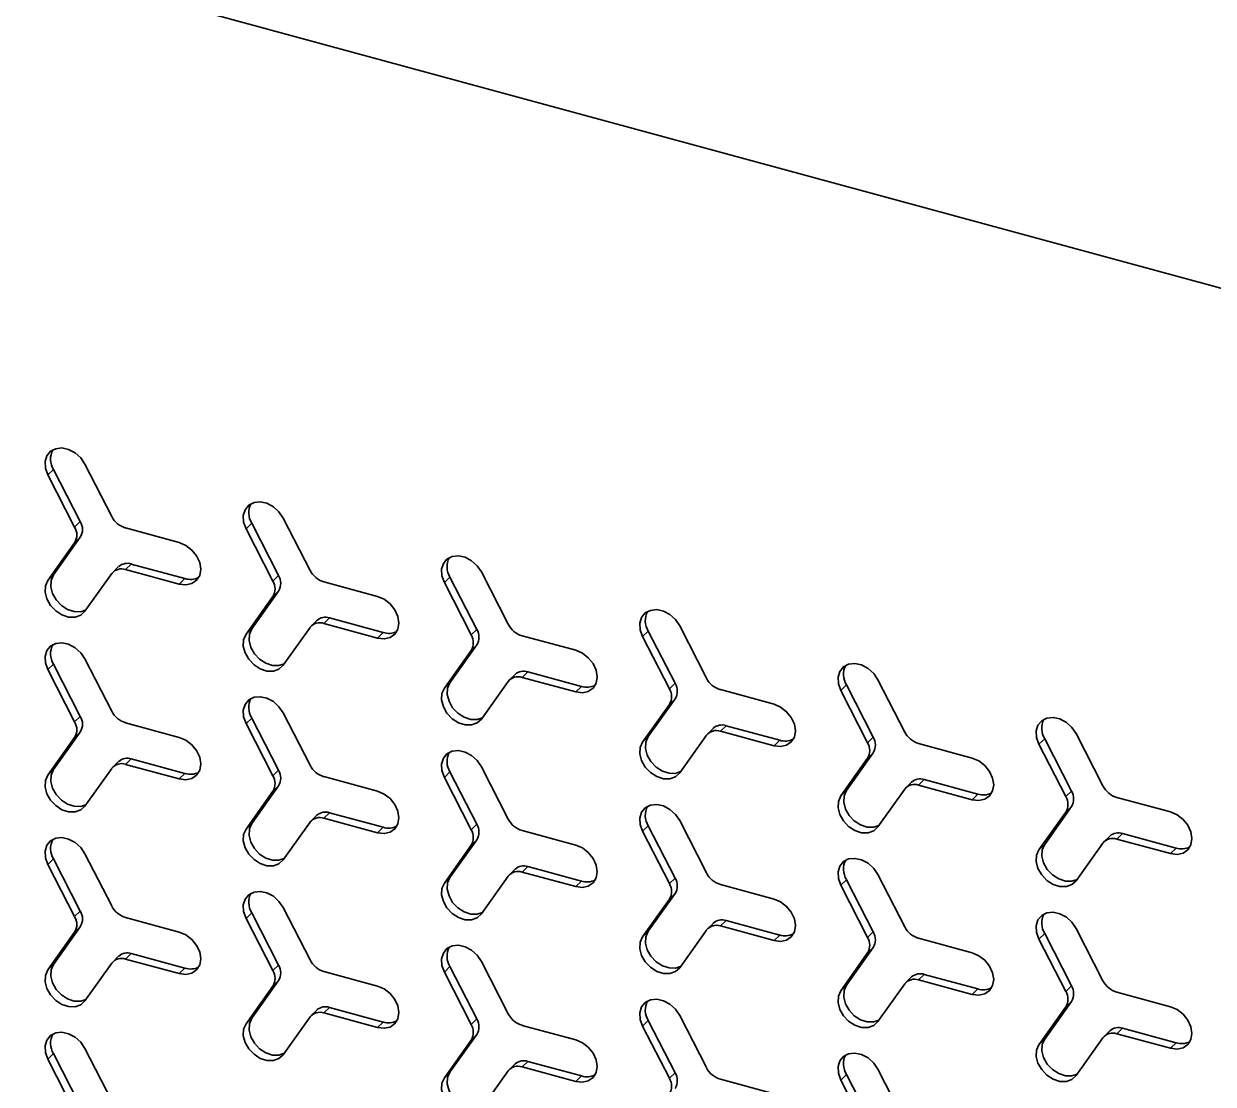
# Model space of a CAD drawing. Header units: millimetres. Extents: x 0 to 4752, y 0 to 3360.
# Drawn here: x 4197.1 to 4301.8, y 1142.7 to 1236.1 of the extents above; entities that cross this region are included whole.
import ezdxf

# ---------------------------------------------------------------- set-up
doc = ezdxf.new("R2010")
doc.units = ezdxf.units.MM
doc.header["$LTSCALE"] = 8

# ---------------------------------------------------------------- blocks, each defined once
blk = doc.blocks.new('工程图视图10')
at = {"color": 7, "linetype": 'Continuous', "lineweight": 35}
for p, q in [((-466.93, 291.04), (-160.34, 207.71)), ((-466.93, 291.04), (-160.34, 207.71)), ((-300.69, 203.18), (-298.33, 198.58)), ((-303.46, 202.73), (-303.96, 202.24)), ((-303.96, 202.24), (-301.6, 197.64)), ((-301.1, 198.13), (-303.46, 202.73)), ((-301.1, 198.13), (-301.6, 197.64)), ((-286.01, 197.99), (-286.51, 197.5)), ((-283.65, 193.39), (-286.01, 197.99)), ((-283.24, 198.44), (-280.88, 193.84)), ((-292.39, 196.28), (-297.11, 197.57)), ((-286.51, 197.5), (-284.15, 192.9)), ((-303.96, 192.95), (-301.6, 196.27)), ((-301.1, 196.76), (-303.46, 193.44)), ((-301.1, 196.76), (-301.6, 196.27)), ((-297.73, 194.17), (-298.22, 193.68)), ((-296.61, 194.39), (-297.11, 193.91)), ((-292.39, 192.63), (-297.11, 193.91)), ((-296.61, 194.39), (-291.89, 193.11)), ((-303.46, 193.44), (-303.96, 192.95)), ((-300.69, 190.24), (-298.33, 193.56)), ((-291.89, 193.11), (-292.39, 192.63)), ((-283.65, 193.39), (-284.15, 192.9)), ((-274.94, 191.54), (-279.65, 192.82)), ((-268.56, 193.24), (-269.05, 192.76)), ((-269.05, 192.76), (-266.69, 188.16)), ((-266.2, 188.64), (-268.56, 193.24)), ((-265.79, 193.7), (-263.43, 189.1)), ((-283.65, 192.01), (-286.01, 188.7)), ((-283.65, 192.01), (-284.15, 191.53)), ((-286.51, 188.21), (-284.15, 191.53)), ((-279.16, 189.65), (-279.65, 189.16)), ((-279.16, 189.65), (-274.44, 188.37)), ((-286.01, 188.7), (-286.51, 188.21)), ((-283.24, 185.49), (-280.88, 188.81)), ((-280.27, 189.42), (-280.77, 188.94)), ((-274.94, 187.88), (-279.65, 189.16)), ((-266.2, 188.64), (-266.69, 188.16)), ((-251.1, 188.5), (-251.6, 188.01)), ((-248.74, 183.9), (-251.1, 188.5)), ((-248.33, 188.95), (-245.97, 184.35)), ((-274.44, 188.37), (-274.94, 187.88)), ((-257.48, 186.8), (-262.2, 188.08)), ((-251.6, 188.01), (-249.24, 183.41)), ((-269.05, 183.47), (-266.69, 186.79)), ((-266.2, 187.27), (-268.56, 183.95)), ((-266.2, 187.27), (-266.69, 186.79)), ((-303.46, 185.59), (-303.96, 185.1)), ((-301.1, 180.99), (-303.46, 185.59)), ((-300.69, 186.04), (-298.33, 181.44)), ((-303.96, 185.1), (-301.6, 180.5)), ((-262.82, 184.68), (-263.32, 184.2)), ((-261.7, 184.91), (-262.2, 184.42)), ((-257.48, 183.14), (-262.2, 184.42)), ((-261.7, 184.91), (-256.99, 183.63)), ((-268.56, 183.95), (-269.05, 183.47)), ((-265.79, 180.75), (-263.43, 184.07)), ((-256.99, 183.63), (-257.48, 183.14)), ((-248.74, 183.9), (-249.24, 183.41)), ((-240.03, 182.05), (-244.75, 183.34)), ((-233.65, 183.76), (-234.15, 183.27)), ((-234.15, 183.27), (-231.79, 178.67)), ((-231.29, 179.16), (-233.65, 183.76)), ((-230.88, 184.21), (-228.52, 179.61)), ((-248.74, 182.53), (-251.1, 179.21)), ((-248.74, 182.53), (-249.24, 182.04)), ((-283.24, 181.3), (-280.88, 176.7)), ((-251.6, 178.72), (-249.24, 182.04)), ((-301.1, 180.99), (-301.6, 180.5)), ((-292.39, 179.14), (-297.11, 180.42)), ((-286.01, 180.84), (-286.51, 180.36)), ((-286.51, 180.36), (-284.15, 175.76)), ((-283.65, 176.24), (-286.01, 180.84)), ((-244.25, 180.16), (-244.75, 179.68)), ((-244.25, 180.16), (-239.53, 178.88)), ((-303.96, 175.81), (-301.6, 179.13)), ((-301.1, 179.61), (-303.46, 176.3)), ((-301.1, 179.61), (-301.6, 179.13)), ((-251.1, 179.21), (-251.6, 178.72)), ((-248.33, 176.01), (-245.97, 179.33)), ((-245.37, 179.94), (-245.87, 179.45)), ((-240.03, 178.4), (-244.75, 179.68)), ((-231.29, 179.16), (-231.79, 178.67)), ((-213.43, 179.47), (-211.07, 174.87)), ((-239.53, 178.88), (-240.03, 178.4)), ((-222.58, 177.31), (-227.3, 178.59)), ((-216.2, 179.01), (-216.7, 178.53)), ((-216.7, 178.53), (-214.34, 173.93)), ((-213.84, 174.41), (-216.2, 179.01)), ((-297.73, 177.02), (-298.22, 176.54)), ((-296.61, 177.25), (-297.11, 176.76)), ((-296.61, 177.25), (-291.89, 175.97)), ((-234.15, 173.98), (-231.79, 177.3)), ((-231.29, 177.79), (-233.65, 174.47)), ((-231.29, 177.79), (-231.79, 177.3)), ((-303.46, 176.3), (-303.96, 175.81)), ((-300.69, 173.09), (-298.33, 176.41)), ((-292.39, 175.48), (-297.11, 176.76)), ((-291.89, 175.97), (-292.39, 175.48)), ((-283.65, 176.24), (-284.15, 175.76)), ((-268.56, 176.1), (-269.05, 175.61)), ((-266.2, 171.5), (-268.56, 176.1)), ((-265.79, 176.55), (-263.43, 171.95)), ((-274.94, 174.4), (-279.65, 175.68)), ((-269.05, 175.61), (-266.69, 171.01)), ((-227.92, 175.19), (-228.41, 174.71)), ((-226.8, 175.42), (-227.3, 174.94)), ((-222.58, 173.65), (-227.3, 174.94)), ((-226.8, 175.42), (-222.08, 174.14)), ((-286.51, 171.07), (-284.15, 174.39)), ((-283.65, 174.87), (-286.01, 171.55)), ((-283.65, 174.87), (-284.15, 174.39)), ((-233.65, 174.47), (-234.15, 173.98)), ((-230.88, 171.26), (-228.52, 174.58)), ((-222.08, 174.14), (-222.58, 173.65)), ((-213.84, 174.41), (-214.34, 173.93)), ((-205.13, 172.57), (-209.84, 173.85)), ((-213.84, 173.04), (-216.2, 169.72)), ((-213.84, 173.04), (-214.34, 172.56)), ((-280.27, 172.28), (-280.77, 171.8)), ((-279.16, 172.51), (-279.65, 172.02)), ((-274.94, 170.74), (-279.65, 172.02)), ((-279.16, 172.51), (-274.44, 171.23)), ((-248.33, 171.81), (-245.97, 167.21)), ((-216.7, 169.24), (-214.34, 172.56)), ((-286.01, 171.55), (-286.51, 171.07)), ((-283.24, 168.35), (-280.88, 171.67)), ((-274.44, 171.23), (-274.94, 170.74)), ((-266.2, 171.5), (-266.69, 171.01)), ((-257.48, 169.65), (-262.2, 170.94)), ((-251.1, 171.36), (-251.6, 170.87)), ((-251.6, 170.87), (-249.24, 166.27)), ((-248.74, 166.76), (-251.1, 171.36)), ((-269.05, 166.32), (-266.69, 169.64)), ((-266.2, 170.13), (-268.56, 166.81)), ((-266.2, 170.13), (-266.69, 169.64)), ((-216.2, 169.72), (-216.7, 169.24)), ((-213.43, 166.52), (-211.07, 169.84)), ((-210.46, 170.45), (-210.96, 169.97)), ((-209.35, 170.68), (-209.84, 170.19)), ((-205.13, 168.91), (-209.84, 170.19)), ((-209.35, 170.68), (-204.63, 169.4)), ((-300.69, 168.9), (-298.33, 164.3)), ((-204.63, 169.4), (-205.13, 168.91)), ((-303.46, 168.44), (-303.96, 167.96)), ((-303.96, 167.96), (-301.6, 163.36)), ((-301.1, 163.84), (-303.46, 168.44)), ((-261.7, 167.76), (-262.2, 167.28)), ((-261.7, 167.76), (-256.99, 166.48)), ((-268.56, 166.81), (-269.05, 166.32)), ((-265.79, 163.61), (-263.43, 166.93)), ((-262.82, 167.54), (-263.32, 167.05)), ((-257.48, 166), (-262.2, 167.28)), ((-248.74, 166.76), (-249.24, 166.27)), ((-233.65, 166.61), (-234.15, 166.13)), ((-231.29, 162.01), (-233.65, 166.61)), ((-230.88, 167.07), (-228.52, 162.47)), ((-256.99, 166.48), (-257.48, 166)), ((-240.03, 164.91), (-244.75, 166.19)), ((-234.15, 166.13), (-231.79, 161.53)), ((-251.6, 161.58), (-249.24, 164.9)), ((-248.74, 165.39), (-251.1, 162.07)), ((-248.74, 165.39), (-249.24, 164.9)), ((-301.1, 163.84), (-301.6, 163.36)), ((-286.01, 163.7), (-286.51, 163.21)), ((-283.65, 159.1), (-286.01, 163.7)), ((-283.24, 164.15), (-280.88, 159.55)), ((-301.1, 162.47), (-303.46, 159.15)), ((-301.1, 162.47), (-301.6, 161.99)), ((-292.39, 162), (-297.11, 163.28)), ((-286.51, 163.21), (-284.15, 158.61)), ((-245.37, 162.79), (-245.87, 162.31)), ((-244.25, 163.02), (-244.75, 162.54)), ((-240.03, 161.25), (-244.75, 162.54)), ((-244.25, 163.02), (-239.53, 161.74)), ((-213.43, 162.32), (-211.07, 157.72)), ((-303.96, 158.67), (-301.6, 161.99)), ((-251.1, 162.07), (-251.6, 161.58)), ((-248.33, 158.86), (-245.97, 162.18)), ((-239.53, 161.74), (-240.03, 161.25)), ((-231.29, 162.01), (-231.79, 161.53)), ((-222.58, 160.17), (-227.3, 161.45)), ((-216.2, 161.87), (-216.7, 161.38)), ((-216.7, 161.38), (-214.34, 156.78)), ((-213.84, 157.27), (-216.2, 161.87)), ((-231.29, 160.64), (-233.65, 157.32)), ((-231.29, 160.64), (-231.79, 160.16)), ((-300.69, 155.95), (-298.33, 159.27)), ((-297.73, 159.88), (-298.22, 159.39)), ((-296.61, 160.11), (-297.11, 159.62)), ((-292.39, 158.34), (-297.11, 159.62)), ((-296.61, 160.11), (-291.89, 158.83)), ((-265.79, 159.41), (-263.43, 154.81)), ((-234.15, 156.84), (-231.79, 160.16)), ((-303.46, 159.15), (-303.96, 158.67)), ((-291.89, 158.83), (-292.39, 158.34)), ((-283.65, 159.1), (-284.15, 158.61)), ((-274.94, 157.25), (-279.65, 158.54)), ((-268.56, 158.96), (-269.05, 158.47)), ((-269.05, 158.47), (-266.69, 153.87)), ((-266.2, 154.36), (-268.56, 158.96)), ((-226.8, 158.28), (-227.3, 157.79)), ((-226.8, 158.28), (-222.08, 157)), ((-286.51, 153.92), (-284.15, 157.24)), ((-283.65, 157.73), (-286.01, 154.41)), ((-283.65, 157.73), (-284.15, 157.24)), ((-233.65, 157.32), (-234.15, 156.84)), ((-230.88, 154.12), (-228.52, 157.44)), ((-227.92, 158.05), (-228.41, 157.57)), ((-222.58, 156.51), (-227.3, 157.79)), ((-213.84, 157.27), (-214.34, 156.78)), ((-222.08, 157), (-222.58, 156.51)), ((-205.13, 155.42), (-209.84, 156.71)), ((-280.27, 155.14), (-280.77, 154.65)), ((-279.16, 155.36), (-279.65, 154.88)), ((-279.16, 155.36), (-274.44, 154.08)), ((-216.7, 152.09), (-214.34, 155.41)), ((-213.84, 155.9), (-216.2, 152.58)), ((-213.84, 155.9), (-214.34, 155.41)), ((-286.01, 154.41), (-286.51, 153.92)), ((-283.24, 151.21), (-280.88, 154.53)), ((-274.94, 153.6), (-279.65, 154.88)), ((-274.44, 154.08), (-274.94, 153.6)), ((-266.2, 154.36), (-266.69, 153.87)), ((-251.1, 154.21), (-251.6, 153.73)), ((-248.74, 149.61), (-251.1, 154.21)), ((-248.33, 154.67), (-245.97, 150.07)), ((-266.2, 152.98), (-268.56, 149.67)), ((-266.2, 152.98), (-266.69, 152.5)), ((-257.48, 152.51), (-262.2, 153.79)), ((-251.6, 153.73), (-249.24, 149.13)), ((-210.46, 153.31), (-210.96, 152.82)), ((-209.35, 153.53), (-209.84, 153.05)), ((-205.13, 151.77), (-209.84, 153.05)), ((-209.35, 153.53), (-204.63, 152.25)), ((-269.05, 149.18), (-266.69, 152.5)), ((-216.2, 152.58), (-216.7, 152.09)), ((-213.43, 149.38), (-211.07, 152.7)), ((-204.63, 152.25), (-205.13, 151.77)), ((-303.46, 151.3), (-303.96, 150.81)), ((-303.96, 150.81), (-301.6, 146.21)), ((-301.1, 146.7), (-303.46, 151.3)), ((-300.69, 151.75), (-298.33, 147.15)), ((-265.79, 146.46), (-263.43, 149.78)), ((-262.82, 150.39), (-263.32, 149.91)), ((-261.7, 150.62), (-262.2, 150.13)), ((-257.48, 148.85), (-262.2, 150.13)), ((-261.7, 150.62), (-256.99, 149.34)), ((-230.88, 149.92), (-228.52, 145.32)), ((-268.56, 149.67), (-269.05, 149.18)), ((-256.99, 149.34), (-257.48, 148.85)), ((-248.74, 149.61), (-249.24, 149.13)), ((-240.03, 147.77), (-244.75, 149.05)), ((-233.65, 149.47), (-234.15, 148.98)), ((-234.15, 148.98), (-231.79, 144.38)), ((-231.29, 144.87), (-233.65, 149.47))]:
    blk.add_line(p, q, dxfattribs=at)
at = {"color": 7, "linetype": 'Continuous', "lineweight": 35, "flags": 128}
for points in [[(-300.69, 203.18), (-301.06, 203.73), (-301.56, 204.18), (-302.13, 204.48), (-302.72, 204.61), (-303.27, 204.55), (-303.73, 204.32), (-304.05, 203.93), (-304.2, 203.42), (-304.17, 202.84), (-303.96, 202.24)], [(-283.24, 198.44), (-283.61, 198.99), (-284.1, 199.43), (-284.67, 199.74), (-285.26, 199.87), (-285.81, 199.81), (-286.27, 199.58), (-286.6, 199.18), (-286.75, 198.67), (-286.72, 198.09), (-286.51, 197.5)], [(-292.39, 192.63), (-291.81, 192.56), (-291.28, 192.67), (-290.86, 192.97), (-290.59, 193.4), (-290.5, 193.94), (-290.59, 194.53), (-290.86, 195.11), (-291.28, 195.63), (-291.81, 196.04), (-292.39, 196.28)], [(-265.79, 193.7), (-266.16, 194.24), (-266.65, 194.69), (-267.22, 194.99), (-267.81, 195.12), (-268.36, 195.07), (-268.82, 194.83), (-269.14, 194.44), (-269.3, 193.93), (-269.26, 193.35), (-269.05, 192.76)], [(-303.96, 192.95), (-304.17, 192.48), (-304.2, 191.91), (-304.05, 191.32), (-303.73, 190.75), (-303.27, 190.27), (-302.72, 189.91), (-302.13, 189.72), (-301.56, 189.72), (-301.06, 189.89), (-300.69, 190.24)], [(-300.61, 190.35), (-301.06, 190.2), (-301.63, 190.21), (-302.22, 190.4), (-302.77, 190.75), (-303.23, 191.24), (-303.55, 191.81), (-303.7, 192.4), (-303.67, 192.96), (-303.46, 193.44)], [(-274.94, 187.88), (-274.35, 187.81), (-273.83, 187.93), (-273.41, 188.22), (-273.14, 188.66), (-273.05, 189.2), (-273.14, 189.79), (-273.41, 190.37), (-273.83, 190.89), (-274.35, 191.29), (-274.94, 191.54)], [(-248.33, 188.95), (-248.7, 189.5), (-249.2, 189.95), (-249.77, 190.25), (-250.36, 190.38), (-250.91, 190.32), (-251.37, 190.09), (-251.69, 189.7), (-251.84, 189.19), (-251.81, 188.61), (-251.6, 188.01)], [(-283.15, 185.61), (-283.61, 185.46), (-284.18, 185.47), (-284.77, 185.66), (-285.32, 186.01), (-285.78, 186.5), (-286.1, 187.06), (-286.25, 187.66), (-286.22, 188.22), (-286.01, 188.7)], [(-300.69, 186.04), (-301.06, 186.59), (-301.56, 187.03), (-302.13, 187.34), (-302.72, 187.47), (-303.27, 187.41), (-303.73, 187.18), (-304.05, 186.78), (-304.2, 186.27), (-304.17, 185.69), (-303.96, 185.1)], [(-286.51, 188.21), (-286.72, 187.73), (-286.75, 187.17), (-286.6, 186.58), (-286.27, 186.01), (-285.81, 185.53), (-285.26, 185.17), (-284.67, 184.98), (-284.1, 184.97), (-283.61, 185.15), (-283.24, 185.49)], [(-257.48, 183.14), (-256.9, 183.07), (-256.38, 183.19), (-255.96, 183.48), (-255.69, 183.92), (-255.6, 184.46), (-255.69, 185.05), (-255.96, 185.63), (-256.38, 186.15), (-256.9, 186.55), (-257.48, 186.8)], [(-230.88, 184.21), (-231.25, 184.76), (-231.75, 185.2), (-232.32, 185.51), (-232.91, 185.64), (-233.46, 185.58), (-233.92, 185.35), (-234.24, 184.95), (-234.39, 184.44), (-234.36, 183.86), (-234.15, 183.27)], [(-269.05, 183.47), (-269.26, 182.99), (-269.3, 182.43), (-269.14, 181.83), (-268.82, 181.27), (-268.36, 180.78), (-267.81, 180.43), (-267.22, 180.24), (-266.65, 180.23), (-266.16, 180.41), (-265.79, 180.75)], [(-265.7, 180.87), (-266.15, 180.72), (-266.72, 180.72), (-267.31, 180.91), (-267.86, 181.27), (-268.32, 181.75), (-268.64, 182.32), (-268.8, 182.91), (-268.77, 183.48), (-268.56, 183.95)], [(-283.24, 181.3), (-283.61, 181.84), (-284.1, 182.29), (-284.67, 182.59), (-285.26, 182.72), (-285.81, 182.67), (-286.27, 182.43), (-286.6, 182.04), (-286.75, 181.53), (-286.72, 180.95), (-286.51, 180.36)], [(-240.03, 178.4), (-239.45, 178.33), (-238.92, 178.44), (-238.51, 178.74), (-238.24, 179.17), (-238.14, 179.71), (-238.24, 180.3), (-238.51, 180.89), (-238.92, 181.4), (-239.45, 181.81), (-240.03, 182.05)], [(-213.43, 179.47), (-213.8, 180.01), (-214.29, 180.46), (-214.86, 180.76), (-215.45, 180.89), (-216, 180.84), (-216.46, 180.6), (-216.79, 180.21), (-216.94, 179.7), (-216.91, 179.12), (-216.7, 178.53)], [(-292.39, 175.48), (-291.81, 175.41), (-291.28, 175.53), (-290.86, 175.82), (-290.59, 176.26), (-290.5, 176.8), (-290.59, 177.39), (-290.86, 177.97), (-291.28, 178.49), (-291.81, 178.89), (-292.39, 179.14)], [(-248.25, 176.13), (-248.7, 175.97), (-249.27, 175.98), (-249.86, 176.17), (-250.41, 176.52), (-250.87, 177.01), (-251.19, 177.58), (-251.35, 178.17), (-251.31, 178.73), (-251.1, 179.21)], [(-251.6, 178.72), (-251.81, 178.25), (-251.84, 177.68), (-251.69, 177.09), (-251.37, 176.52), (-250.91, 176.04), (-250.36, 175.68), (-249.77, 175.49), (-249.2, 175.49), (-248.7, 175.66), (-248.33, 176.01)], [(-265.79, 176.55), (-266.16, 177.1), (-266.65, 177.55), (-267.22, 177.85), (-267.81, 177.98), (-268.36, 177.92), (-268.82, 177.69), (-269.14, 177.3), (-269.3, 176.79), (-269.26, 176.21), (-269.05, 175.61)], [(-222.58, 173.65), (-222, 173.58), (-221.47, 173.7), (-221.05, 173.99), (-220.78, 174.43), (-220.69, 174.97), (-220.78, 175.56), (-221.05, 176.14), (-221.47, 176.66), (-222, 177.06), (-222.58, 177.31)], [(-300.61, 173.21), (-301.06, 173.06), (-301.63, 173.07), (-302.22, 173.26), (-302.77, 173.61), (-303.23, 174.1), (-303.55, 174.66), (-303.7, 175.26), (-303.67, 175.82), (-303.46, 176.3)], [(-303.96, 175.81), (-304.17, 175.33), (-304.2, 174.77), (-304.05, 174.18), (-303.73, 173.61), (-303.27, 173.13), (-302.72, 172.77), (-302.13, 172.58), (-301.56, 172.57), (-301.06, 172.75), (-300.69, 173.09)], [(-274.94, 170.74), (-274.35, 170.67), (-273.83, 170.79), (-273.41, 171.08), (-273.14, 171.52), (-273.05, 172.06), (-273.14, 172.65), (-273.41, 173.23), (-273.83, 173.75), (-274.35, 174.15), (-274.94, 174.4)], [(-234.15, 173.98), (-234.36, 173.5), (-234.39, 172.94), (-234.24, 172.35), (-233.92, 171.78), (-233.46, 171.3), (-232.91, 170.94), (-232.32, 170.75), (-231.75, 170.74), (-231.25, 170.92), (-230.88, 171.26)], [(-230.8, 171.38), (-231.25, 171.23), (-231.82, 171.24), (-232.41, 171.43), (-232.96, 171.78), (-233.42, 172.27), (-233.74, 172.83), (-233.89, 173.43), (-233.86, 173.99), (-233.65, 174.47)], [(-248.33, 171.81), (-248.7, 172.36), (-249.2, 172.8), (-249.77, 173.11), (-250.36, 173.24), (-250.91, 173.18), (-251.37, 172.95), (-251.69, 172.55), (-251.84, 172.04), (-251.81, 171.46), (-251.6, 170.87)], [(-205.13, 168.91), (-204.54, 168.84), (-204.02, 168.96), (-203.6, 169.25), (-203.33, 169.69), (-203.24, 170.23), (-203.33, 170.82), (-203.6, 171.4), (-204.02, 171.92), (-204.54, 172.32), (-205.13, 172.57)], [(-286.51, 171.07), (-286.72, 170.59), (-286.75, 170.03), (-286.6, 169.43), (-286.27, 168.87), (-285.81, 168.38), (-285.26, 168.03), (-284.67, 167.84), (-284.1, 167.83), (-283.61, 168.01), (-283.24, 168.35)], [(-283.15, 168.47), (-283.61, 168.32), (-284.18, 168.32), (-284.77, 168.51), (-285.32, 168.87), (-285.78, 169.35), (-286.1, 169.92), (-286.25, 170.51), (-286.22, 171.08), (-286.01, 171.55)], [(-300.69, 168.9), (-301.06, 169.44), (-301.56, 169.89), (-302.13, 170.19), (-302.72, 170.32), (-303.27, 170.27), (-303.73, 170.03), (-304.05, 169.64), (-304.2, 169.13), (-304.17, 168.55), (-303.96, 167.96)], [(-257.48, 166), (-256.9, 165.93), (-256.38, 166.04), (-255.96, 166.34), (-255.69, 166.77), (-255.6, 167.31), (-255.69, 167.9), (-255.96, 168.48), (-256.38, 169), (-256.9, 169.41), (-257.48, 169.65)], [(-213.34, 166.64), (-213.8, 166.49), (-214.37, 166.49), (-214.96, 166.68), (-215.51, 167.04), (-215.97, 167.52), (-216.29, 168.09), (-216.44, 168.68), (-216.41, 169.25), (-216.2, 169.72)], [(-216.7, 169.24), (-216.91, 168.76), (-216.94, 168.2), (-216.79, 167.6), (-216.46, 167.04), (-216, 166.55), (-215.45, 166.2), (-214.86, 166.01), (-214.29, 166), (-213.8, 166.18), (-213.43, 166.52)], [(-230.88, 167.07), (-231.25, 167.61), (-231.75, 168.06), (-232.32, 168.36), (-232.91, 168.49), (-233.46, 168.44), (-233.92, 168.2), (-234.24, 167.81), (-234.39, 167.3), (-234.36, 166.72), (-234.15, 166.13)], [(-265.7, 163.73), (-266.15, 163.57), (-266.72, 163.58), (-267.31, 163.77), (-267.86, 164.12), (-268.32, 164.61), (-268.64, 165.18), (-268.8, 165.77), (-268.77, 166.33), (-268.56, 166.81)], [(-283.24, 164.15), (-283.61, 164.7), (-284.1, 165.15), (-284.67, 165.45), (-285.26, 165.58), (-285.81, 165.52), (-286.27, 165.29), (-286.6, 164.9), (-286.75, 164.39), (-286.72, 163.81), (-286.51, 163.21)], [(-269.05, 166.32), (-269.26, 165.85), (-269.3, 165.28), (-269.14, 164.69), (-268.82, 164.12), (-268.36, 163.64), (-267.81, 163.28), (-267.22, 163.09), (-266.65, 163.09), (-266.16, 163.26), (-265.79, 163.61)], [(-240.03, 161.25), (-239.45, 161.18), (-238.92, 161.3), (-238.51, 161.59), (-238.24, 162.03), (-238.14, 162.57), (-238.24, 163.16), (-238.51, 163.74), (-238.92, 164.26), (-239.45, 164.66), (-240.03, 164.91)], [(-213.43, 162.32), (-213.8, 162.87), (-214.29, 163.32), (-214.86, 163.62), (-215.45, 163.75), (-216, 163.69), (-216.46, 163.46), (-216.79, 163.07), (-216.94, 162.56), (-216.91, 161.98), (-216.7, 161.38)], [(-292.39, 158.34), (-291.81, 158.27), (-291.28, 158.39), (-290.86, 158.68), (-290.59, 159.12), (-290.5, 159.66), (-290.59, 160.25), (-290.86, 160.83), (-291.28, 161.35), (-291.81, 161.75), (-292.39, 162)], [(-251.6, 161.58), (-251.81, 161.1), (-251.84, 160.54), (-251.69, 159.95), (-251.37, 159.38), (-250.91, 158.9), (-250.36, 158.54), (-249.77, 158.35), (-249.2, 158.34), (-248.7, 158.52), (-248.33, 158.86)], [(-248.25, 158.98), (-248.7, 158.83), (-249.27, 158.84), (-249.86, 159.03), (-250.41, 159.38), (-250.87, 159.87), (-251.19, 160.43), (-251.35, 161.03), (-251.31, 161.59), (-251.1, 162.07)], [(-265.79, 159.41), (-266.16, 159.96), (-266.65, 160.4), (-267.22, 160.71), (-267.81, 160.84), (-268.36, 160.78), (-268.82, 160.55), (-269.14, 160.15), (-269.3, 159.64), (-269.26, 159.06), (-269.05, 158.47)], [(-222.58, 156.51), (-222, 156.44), (-221.47, 156.56), (-221.05, 156.85), (-220.78, 157.29), (-220.69, 157.83), (-220.78, 158.42), (-221.05, 159), (-221.47, 159.52), (-222, 159.92), (-222.58, 160.17)], [(-303.96, 158.67), (-304.17, 158.19), (-304.2, 157.63), (-304.05, 157.03), (-303.73, 156.47), (-303.27, 155.98), (-302.72, 155.63), (-302.13, 155.44), (-301.56, 155.43), (-301.06, 155.61), (-300.69, 155.95)], [(-300.61, 156.07), (-301.06, 155.92), (-301.63, 155.92), (-302.22, 156.11), (-302.77, 156.47), (-303.23, 156.95), (-303.55, 157.52), (-303.7, 158.11), (-303.67, 158.68), (-303.46, 159.15)], [(-274.94, 153.6), (-274.35, 153.53), (-273.83, 153.64), (-273.41, 153.94), (-273.14, 154.37), (-273.05, 154.91), (-273.14, 155.5), (-273.41, 156.08), (-273.83, 156.6), (-274.35, 157.01), (-274.94, 157.25)], [(-230.8, 154.24), (-231.25, 154.09), (-231.82, 154.09), (-232.41, 154.28), (-232.96, 154.64), (-233.42, 155.12), (-233.74, 155.69), (-233.89, 156.28), (-233.86, 156.85), (-233.65, 157.32)], [(-248.33, 154.67), (-248.7, 155.21), (-249.2, 155.66), (-249.77, 155.96), (-250.36, 156.09), (-250.91, 156.04), (-251.37, 155.8), (-251.69, 155.41), (-251.84, 154.9), (-251.81, 154.32), (-251.6, 153.73)], [(-234.15, 156.84), (-234.36, 156.36), (-234.39, 155.8), (-234.24, 155.2), (-233.92, 154.64), (-233.46, 154.15), (-232.91, 153.8), (-232.32, 153.61), (-231.75, 153.6), (-231.25, 153.78), (-230.88, 154.12)], [(-205.13, 151.77), (-204.54, 151.7), (-204.02, 151.81), (-203.6, 152.11), (-203.33, 152.54), (-203.24, 153.08), (-203.33, 153.67), (-203.6, 154.26), (-204.02, 154.77), (-204.54, 155.18), (-205.13, 155.42)], [(-283.15, 151.33), (-283.61, 151.17), (-284.18, 151.18), (-284.77, 151.37), (-285.32, 151.72), (-285.78, 152.21), (-286.1, 152.78), (-286.25, 153.37), (-286.22, 153.93), (-286.01, 154.41)], [(-300.69, 151.75), (-301.06, 152.3), (-301.56, 152.75), (-302.13, 153.05), (-302.72, 153.18), (-303.27, 153.12), (-303.73, 152.89), (-304.05, 152.5), (-304.2, 151.98), (-304.17, 151.41), (-303.96, 150.81)], [(-286.51, 153.92), (-286.72, 153.45), (-286.75, 152.88), (-286.6, 152.29), (-286.27, 151.72), (-285.81, 151.24), (-285.26, 150.88), (-284.67, 150.69), (-284.1, 150.69), (-283.61, 150.86), (-283.24, 151.21)], [(-257.48, 148.85), (-256.9, 148.78), (-256.38, 148.9), (-255.96, 149.19), (-255.69, 149.63), (-255.6, 150.17), (-255.69, 150.76), (-255.96, 151.34), (-256.38, 151.86), (-256.9, 152.26), (-257.48, 152.51)], [(-216.7, 152.09), (-216.91, 151.62), (-216.94, 151.06), (-216.79, 150.46), (-216.46, 149.89), (-216, 149.41), (-215.45, 149.05), (-214.86, 148.86), (-214.29, 148.86), (-213.8, 149.03), (-213.43, 149.38)], [(-213.34, 149.5), (-213.8, 149.34), (-214.37, 149.35), (-214.96, 149.54), (-215.51, 149.89), (-215.97, 150.38), (-216.29, 150.95), (-216.44, 151.54), (-216.41, 152.1), (-216.2, 152.58)], [(-230.88, 149.92), (-231.25, 150.47), (-231.75, 150.92), (-232.32, 151.22), (-232.91, 151.35), (-233.46, 151.29), (-233.92, 151.06), (-234.24, 150.67), (-234.39, 150.16), (-234.36, 149.58), (-234.15, 148.98)], [(-269.05, 149.18), (-269.26, 148.7), (-269.3, 148.14), (-269.14, 147.55), (-268.82, 146.98), (-268.36, 146.5), (-267.81, 146.14), (-267.22, 145.95), (-266.65, 145.94), (-266.16, 146.12), (-265.79, 146.46)], [(-265.7, 146.58), (-266.15, 146.43), (-266.72, 146.44), (-267.31, 146.63), (-267.86, 146.98), (-268.32, 147.47), (-268.64, 148.03), (-268.8, 148.63), (-268.77, 149.19), (-268.56, 149.67)]]:
    blk.add_lwpolyline(points, dxfattribs=at)
at = {"color": 7, "linetype": 'Continuous', "lineweight": 35}
for centre, radius, start, end in [((-301.95, 203.65), 1.77, 153.2399, 211.4354), ((-284.5, 198.91), 1.77, 153.2399, 211.4354), ((-302.24, 197.44), 1.33, 328.9842, 31.0158), ((-296.53, 199.5), 2.02, 207.0049, 253.519), ((-302.74, 196.96), 1.33, 328.9842, 31.0158), ((-267.05, 194.17), 1.77, 153.2399, 211.4354), ((-297.47, 192.87), 1.1, 70.6463, 141.4635), ((-296.97, 193.33), 1.13, 71.0854, 131.8246), ((-279.08, 194.76), 2.02, 207.0049, 253.519), ((-291.4, 194.63), 1.59, 252.1632, 296.8169), ((-285.29, 192.21), 1.33, 328.9842, 31.0158), ((-284.79, 192.7), 1.33, 328.9842, 31.0158), ((-279.52, 188.58), 1.13, 71.0854, 131.8246), ((-249.59, 189.42), 1.77, 153.2399, 211.4354), ((-280.02, 188.13), 1.1, 70.6463, 141.4635), ((-267.34, 187.96), 1.33, 328.9842, 31.0158), ((-261.63, 190.01), 2.02, 207.0049, 253.519), ((-273.95, 189.88), 1.59, 252.1632, 296.8169), ((-267.84, 187.47), 1.33, 328.9842, 31.0158), ((-301.95, 186.51), 1.77, 153.2399, 211.4354), ((-232.14, 184.68), 1.77, 153.2399, 211.4354), ((-262.57, 183.38), 1.1, 70.6463, 141.4635), ((-262.07, 183.84), 1.13, 71.0854, 131.8246), ((-244.18, 185.27), 2.02, 207.0049, 253.519), ((-256.5, 185.14), 1.59, 252.1632, 296.8169), ((-250.38, 182.73), 1.33, 328.9842, 31.0158), ((-249.88, 183.21), 1.33, 328.9842, 31.0158), ((-284.5, 181.77), 1.77, 153.2399, 211.4354), ((-296.53, 182.36), 2.02, 207.0049, 253.519), ((-302.74, 179.81), 1.33, 328.9842, 31.0158), ((-302.24, 180.3), 1.33, 328.9842, 31.0158), ((-244.62, 179.1), 1.13, 71.0854, 131.8246), ((-214.69, 179.94), 1.77, 153.2399, 211.4354), ((-245.11, 178.64), 1.1, 70.6463, 141.4635), ((-232.43, 178.47), 1.33, 328.9842, 31.0158), ((-226.72, 180.53), 2.02, 207.0049, 253.519), ((-239.05, 180.4), 1.59, 252.1632, 296.8169), ((-232.93, 177.98), 1.33, 328.9842, 31.0158), ((-296.97, 176.18), 1.13, 71.0854, 131.8246), ((-267.05, 177.02), 1.77, 153.2399, 211.4354), ((-297.47, 175.73), 1.1, 70.6463, 141.4635), ((-291.4, 177.48), 1.59, 252.1632, 296.8169), ((-284.79, 175.56), 1.33, 328.9842, 31.0158), ((-279.08, 177.61), 2.02, 207.0049, 253.519), ((-285.29, 175.07), 1.33, 328.9842, 31.0158), ((-227.66, 173.9), 1.1, 70.6463, 141.4635), ((-227.16, 174.35), 1.13, 71.0854, 131.8246), ((-221.59, 175.66), 1.59, 252.1632, 296.8169), ((-215.48, 173.24), 1.33, 328.9842, 31.0158), ((-214.98, 173.73), 1.33, 328.9842, 31.0158), ((-209.27, 175.78), 2.02, 207.0049, 253.519), ((-249.59, 172.28), 1.77, 153.2399, 211.4354), ((-280.02, 170.98), 1.1, 70.6463, 141.4635), ((-279.52, 171.44), 1.13, 71.0854, 131.8246), ((-261.63, 172.87), 2.02, 207.0049, 253.519), ((-273.95, 172.74), 1.59, 252.1632, 296.8169), ((-267.84, 170.33), 1.33, 328.9842, 31.0158), ((-267.34, 170.81), 1.33, 328.9842, 31.0158), ((-209.71, 169.61), 1.13, 71.0854, 131.8246), ((-301.95, 169.36), 1.77, 153.2399, 211.4354), ((-210.21, 169.15), 1.1, 70.6463, 141.4635), ((-204.14, 170.91), 1.59, 252.1632, 296.8169), ((-262.07, 166.7), 1.13, 71.0854, 131.8246), ((-232.14, 167.54), 1.77, 153.2399, 211.4354), ((-262.57, 166.24), 1.1, 70.6463, 141.4635), ((-256.5, 168), 1.59, 252.1632, 296.8169), ((-249.88, 166.07), 1.33, 328.9842, 31.0158), ((-244.18, 168.13), 2.02, 207.0049, 253.519), ((-250.38, 165.58), 1.33, 328.9842, 31.0158), ((-284.5, 164.62), 1.77, 153.2399, 211.4354), ((-302.74, 162.67), 1.33, 328.9842, 31.0158), ((-302.24, 163.16), 1.33, 328.9842, 31.0158), ((-296.53, 165.21), 2.02, 207.0049, 253.519), ((-214.69, 162.79), 1.77, 153.2399, 211.4354), ((-245.11, 161.5), 1.1, 70.6463, 141.4635), ((-244.62, 161.95), 1.13, 71.0854, 131.8246), ((-226.72, 163.38), 2.02, 207.0049, 253.519), ((-239.05, 163.26), 1.59, 252.1632, 296.8169), ((-232.93, 160.84), 1.33, 328.9842, 31.0158), ((-232.43, 161.33), 1.33, 328.9842, 31.0158), ((-267.05, 159.88), 1.77, 153.2399, 211.4354), ((-297.47, 158.58), 1.1, 70.6463, 141.4635), ((-296.97, 159.04), 1.13, 71.0854, 131.8246), ((-279.08, 160.47), 2.02, 207.0049, 253.519), ((-291.4, 160.34), 1.59, 252.1632, 296.8169), ((-285.29, 157.93), 1.33, 328.9842, 31.0158), ((-284.79, 158.41), 1.33, 328.9842, 31.0158), ((-227.16, 157.21), 1.13, 71.0854, 131.8246), ((-227.66, 156.75), 1.1, 70.6463, 141.4635), ((-221.59, 158.51), 1.59, 252.1632, 296.8169), ((-214.98, 156.58), 1.33, 328.9842, 31.0158), ((-209.27, 158.64), 2.02, 207.0049, 253.519), ((-215.48, 156.1), 1.33, 328.9842, 31.0158), ((-279.52, 154.3), 1.13, 71.0854, 131.8246), ((-249.59, 155.14), 1.77, 153.2399, 211.4354), ((-280.02, 153.84), 1.1, 70.6463, 141.4635), ((-273.95, 155.6), 1.59, 252.1632, 296.8169), ((-267.34, 153.67), 1.33, 328.9842, 31.0158), ((-261.63, 155.73), 2.02, 207.0049, 253.519), ((-301.95, 152.22), 1.77, 153.2399, 211.4354), ((-267.84, 153.18), 1.33, 328.9842, 31.0158), ((-210.21, 152.01), 1.1, 70.6463, 141.4635), ((-209.71, 152.47), 1.13, 71.0854, 131.8246), ((-204.14, 153.77), 1.59, 252.1632, 296.8169), ((-232.14, 150.39), 1.77, 153.2399, 211.4354), ((-262.57, 149.1), 1.1, 70.6463, 141.4635), ((-262.07, 149.55), 1.13, 71.0854, 131.8246), ((-244.18, 150.98), 2.02, 207.0049, 253.519), ((-256.5, 150.85), 1.59, 252.1632, 296.8169), ((-250.38, 148.44), 1.33, 328.9842, 31.0158), ((-249.88, 148.93), 1.33, 328.9842, 31.0158)]:
    blk.add_arc(centre, radius, start, end, dxfattribs=at)

msp = doc.modelspace()

# ---------------------------------------------------------------- block references
at = {"color": 7, "linetype": 'Continuous', "lineweight": 35}
msp.add_blockref('工程图视图10', (4503.199805, 994.11156), dxfattribs=at)

doc.saveas('drawing.dxf')
